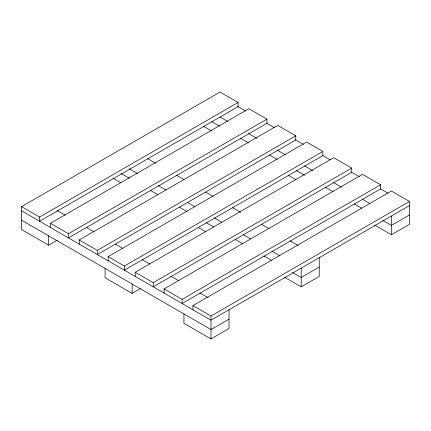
<?xml version="1.0" encoding="UTF-8"?>
<svg xmlns="http://www.w3.org/2000/svg" width="431" height="431" viewBox="0 0 431 431"><rect width="100%" height="100%" fill="white"/><g stroke="black" fill="none" stroke-linecap="round" stroke-linejoin="round"><path stroke-width="0.65" d="M57.345 240.148L48.611 245.185L21.55 229.561L21.55 206.648L220.009 92.067L238.052 102.481L238.052 106.651L39.593 221.227L39.593 217.062L238.052 102.481M50.416 227.476L50.416 223.312L248.876 108.731L266.918 119.15L266.918 123.314L68.459 237.896L68.459 233.726L266.918 119.15M79.282 244.145L79.282 239.981L277.742 125.399L295.785 135.813L295.785 139.983L97.325 254.559L97.325 250.395L295.785 135.813M108.149 260.809L108.149 256.644L306.613 142.063L322.851 151.437L322.851 155.607L124.387 270.189L124.387 266.019L322.851 151.437M135.215 276.438L135.215 272.268L333.675 157.687L351.718 168.106L351.718 172.271L153.258 286.852L153.258 282.688L351.718 168.106M105.083 268.416L105.083 277.79L132.145 293.414L140.296 288.711M164.082 293.102L164.082 288.937L362.541 174.356L380.584 184.77L380.584 188.94L182.124 303.516L182.124 299.351L380.584 184.77M192.948 309.77L192.948 305.601L391.407 191.019L409.45 201.439L409.45 224.352L391.407 234.771L374.711 225.127M192.948 305.601L210.991 316.02L409.45 201.439M409.45 205.603L210.991 320.185L21.55 210.813M229.033 319.145L210.991 329.559L21.55 220.187M319.242 267.064L301.199 277.478L292.563 272.489M409.45 214.977L391.407 225.397L382.663 220.349M183.929 313.935L183.929 323.309L210.991 338.933L229.033 328.519L229.033 309.77M284.503 277.214L301.199 286.852L319.242 276.438L319.242 257.684M237.497 106.328L245.659 111.042M266.644 123.153L274.8 127.867M295.203 139.644L303.365 144.358M322.598 155.462L330.178 159.836M351.744 172.287L359.319 176.662M380.304 188.778L387.884 193.153M220.036 117.081L227.616 121.456M248.601 133.572L256.763 138.281M277.16 150.063L285.322 154.772M304.555 165.876L312.717 170.59M333.12 182.367L341.282 187.081M362.266 199.192L369.841 203.567M211.756 121.677L219.454 126.121M240.439 138.232L248.601 142.947M269.585 155.063L277.16 159.438M296.399 170.541L304.555 175.255M325.54 187.366L333.12 191.741M354.104 203.858L361.679 208.232M203.696 126.396L211.179 130.717M288.382 175.288L295.865 179.608M147.871 158.748L155.451 163.123M176.43 175.239L184.01 179.614M205.576 192.064L213.156 196.439M232.39 207.543L240.552 212.257M261.536 224.368L269.111 228.742M290.095 240.859L298.257 245.573M129.246 168.828L137.408 173.537M158.392 185.653L165.967 190.028M187.533 202.478L195.114 206.853M214.347 217.962L221.927 222.337M243.493 234.787L250.486 238.822M272.053 251.278L279.633 255.653M121.084 173.488L129.246 178.202M150.23 190.319L157.805 194.693M179.377 207.144L186.952 211.519M206.185 222.622L213.765 226.997M235.331 239.447L242.912 243.822M263.896 255.939L271.471 260.313M112.911 178.143L120.971 182.798M198.174 227.369L205.657 231.689M57.081 210.49L65.237 215.204M86.222 227.32L93.802 231.695M115.368 244.145L122.943 248.52M142.182 259.624L149.756 263.998M170.741 276.115L178.903 280.829M199.887 292.94L208.049 297.654M21.55 206.648L39.593 217.062M50.416 223.312L68.459 233.726M79.282 239.981L97.325 250.395M108.149 256.644L124.387 266.019M135.215 272.268L153.258 282.688M164.082 288.937L182.124 299.351M391.407 216.023L391.407 234.771M301.199 268.104L301.199 286.852M210.991 316.02L210.991 338.933M132.145 284.04L132.145 293.414M48.611 235.811L48.611 245.185"/></g></svg>
